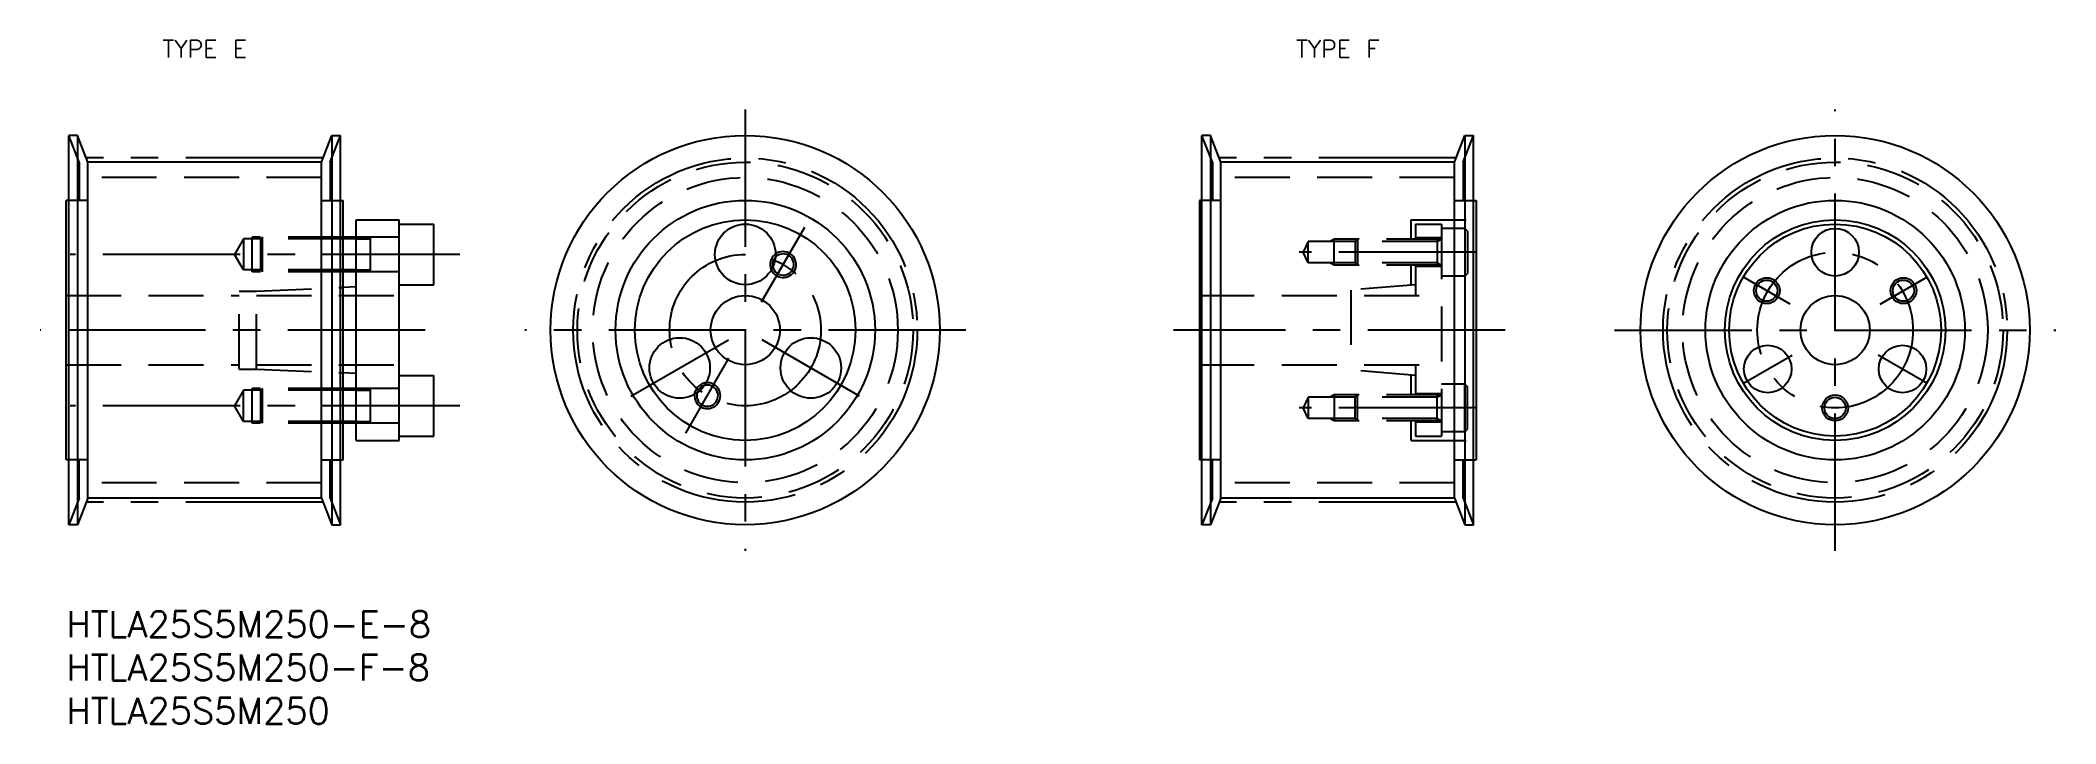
# Model space of a CAD drawing. Extents: x -3 to 230, y -13 to 66.
import ezdxf
from ezdxf.enums import TextEntityAlignment as Align

# ---------------------------------------------------------------- set-up
doc = ezdxf.new("R2010")
doc.units = 0
doc.header["$LTSCALE"] = 0.5
doc.linetypes.add('CENTER', pattern=[50.8, 31.75, -6.35, 6.35, -6.35])
doc.linetypes.add('DASHED', pattern=[19.05, 12.7, -6.35])
for name, color, linetype in [('MSM_CENTER', 1, 'CENTER'), ('MSM_CONTINUOUS', 7, 'CONTINUOUS'), ('MSM_DASHED', 4, 'DASHED'), ('MSM_NARROW', 5, 'CONTINUOUS'), ('MSM_PART_NUMBER', 7, 'CONTINUOUS')]:
    doc.layers.add(name, color=color, linetype=linetype)
doc.styles.add('MISUMI', font='txt.shx')
doc.styles.get("Standard").update_dxf_attribs({"font": 'txt.shx', "height": 3, "bigfont": 'bigfont.shx'})

# ---------------------------------------------------------------- blocks, each defined once
blk = doc.blocks.new('*U2')
at = {"layer": 'MSM_PART_NUMBER'}
blk.add_text('HTLA25S5M250-E-8', height=3, dxfattribs=at).set_placement((0, -3))
blk = doc.blocks.new('*U3')
at = {"layer": 'MSM_PART_NUMBER'}
blk.add_text('HTLA25S5M250', height=3, dxfattribs=at).set_placement((0, -13))
blk = doc.blocks.new('*U5')
at = {"layer": 'MSM_PART_NUMBER'}
blk.add_text('HTLA25S5M250-F-8', height=3, dxfattribs=at).set_placement((0, -8))

msp = doc.modelspace()

# ---------------------------------------------------------------- linework, layer by layer
at = {"layer": 'MSM_CENTER'}
for p, q in [((78.5, 58), (78.5, 7)), ((204.5, 7), (204.5, 58)), ((29.69, 52.4), (2.31, 52.4)), ((160.69, 52.4), (133.31, 52.4)), ((80.38, 35.75), (85.38, 44.41)), ((45.5, 41.25), (0.46, 41.25)), ((163, 41.5), (142.55, 41.5)), ((199.3, 35.5), (193.89, 38.62)), ((209.7, 35.5), (215.11, 38.62)), ((41.5, 32.5), (-3, 32.5)), ((104, 32.5), (53, 32.5)), ((65.29, 24.87), (76.55, 31.37)), ((91.71, 24.87), (80.45, 31.37)), ((166.34, 32.5), (128, 32.5)), ((179, 32.5), (230, 32.5)), ((71.62, 20.59), (76.62, 29.25)), ((193.89, 26.38), (199.52, 29.62)), ((215.11, 26.38), (209.48, 29.62)), ((45.5, 23.75), (0.46, 23.75)), ((163, 23.5), (142.55, 23.5)), ((29.69, 12.6), (2.31, 12.6)), ((160.69, 12.6), (133.31, 12.6))]:
    msp.add_line(p, q, dxfattribs=at)
for centre, radius in [((78.5, 32.5), 19.89), ((204.5, 32.5), 19.89), ((78.5, 32.5), 8.75), ((204.5, 32.5), 9)]:
    msp.add_circle(centre, radius, dxfattribs=at)
at = {"layer": 'MSM_CONTINUOUS'}
for p, q in [((0.3, 10), (0.3, 55)), ((1.3, 55), (0.3, 55)), ((1.3, 55), (1.3, 10)), ((2.5, 51.91), (1.3, 55)), ((29.5, 51.91), (30.7, 55)), ((30.7, 55), (30.7, 10)), ((30.7, 55), (31.7, 55)), ((31.7, 10), (31.7, 55)), ((131.3, 10), (131.3, 55)), ((132.3, 55), (131.3, 55)), ((132.3, 55), (132.3, 10)), ((133.5, 51.91), (132.3, 55)), ((160.5, 51.91), (161.7, 55)), ((161.7, 55), (161.7, 10)), ((161.7, 55), (162.7, 55)), ((162.7, 10), (162.7, 55)), ((2.5, 13.09), (2.5, 51.91)), ((29.5, 51.91), (2.5, 51.91)), ((29.5, 13.09), (29.5, 51.91)), ((133.5, 13.09), (133.5, 51.91)), ((160.5, 51.91), (133.5, 51.91)), ((160.5, 13.09), (160.5, 51.91)), ((0, 17.5), (0, 47.5)), ((0.3, 47.5), (0, 47.5)), ((31.7, 47.5), (32, 47.5)), ((32, 17.5), (32, 47.5)), ((131, 47.5), (131, 17.5)), ((131.3, 47.5), (131, 47.5)), ((162.7, 47.5), (163, 47.5)), ((163, 47.5), (163, 17.5)), ((33.5, 19.75), (33.5, 45.25)), ((33.5, 45.25), (38.5, 45.25)), ((38.5, 19.75), (38.5, 45.25)), ((38.5, 44.75), (42.5, 44.75)), ((42.5, 37.75), (42.5, 44.75)), ((33.5, 43.25), (32, 43.25)), ((33.5, 39.25), (32, 39.25)), ((33.5, 37.5), (32, 37.43)), ((38.5, 37.75), (42.5, 37.75)), ((33.5, 27.5), (32, 27.57)), ((33.5, 25.75), (32, 25.75)), ((38.5, 27.25), (42.5, 27.25)), ((42.5, 20.25), (42.5, 27.25)), ((33.5, 21.75), (32, 21.75)), ((33.5, 19.75), (38.5, 19.75)), ((38.5, 20.25), (42.5, 20.25)), ((0.3, 17.5), (0, 17.5)), ((31.7, 17.5), (32, 17.5)), ((131.3, 17.5), (131, 17.5)), ((162.7, 17.5), (163, 17.5)), ((2.5, 13.09), (1.3, 10)), ((29.5, 13.09), (2.5, 13.09)), ((29.5, 13.09), (30.7, 10)), ((133.5, 13.09), (132.3, 10)), ((160.5, 13.09), (133.5, 13.09)), ((160.5, 13.09), (161.7, 10)), ((1.3, 10), (0.3, 10)), ((30.7, 10), (31.7, 10)), ((132.3, 10), (131.3, 10)), ((161.7, 10), (162.7, 10))]:
    msp.add_line(p, q, dxfattribs=at)
for centre, radius in [((78.5, 32.5), 22.5), ((204.5, 32.5), 22.5), ((78.5, 32.5), 15), ((204.5, 32.5), 15), ((78.5, 32.5), 12.75), ((78.5, 41.25), 3.5), ((204.5, 32.5), 12.75), ((204.5, 32.5), 12.25), ((204.5, 41.5), 2.75), ((196.6, 37.06), 1.23), ((212.4, 37.06), 1.23), ((78.5, 32.5), 4), ((204.5, 32.5), 4), ((70.92, 28.12), 3.5), ((86.08, 28.12), 3.5), ((196.71, 28), 2.75), ((212.29, 28), 2.75), ((204.5, 23.5), 1.23)]:
    msp.add_circle(centre, radius, dxfattribs=at)
for centre, start, end in [((82.88, 40.08), 193.6228, 136.3772), ((74.12, 24.92), 163.6228, 106.3772)]:
    msp.add_arc(centre, 1.23, start, end, dxfattribs=at)
at = {"layer": 'MSM_DASHED'}
for p, q in [((1.5, 51.91), (0.3, 55)), ((30.5, 51.91), (31.7, 55)), ((132.5, 51.91), (131.3, 55)), ((161.5, 51.91), (162.7, 55)), ((1.5, 51.91), (1.5, 47.5)), ((30.5, 51.91), (30.5, 47.5)), ((132.5, 51.91), (132.5, 47.5)), ((161.5, 51.91), (161.5, 47.5)), ((29.5, 50.15), (2.5, 50.15)), ((160.5, 50.15), (133.5, 50.15)), ((2.5, 47.5), (0.3, 47.5)), ((29.5, 47.5), (31.7, 47.5)), ((133.5, 47.5), (131.3, 47.5)), ((160.5, 47.5), (162.7, 47.5)), ((155.5, 45.25), (163, 45.25)), ((155.5, 43), (155.5, 45.25)), ((156, 44.75), (159, 44.75)), ((156, 44.75), (156, 43)), ((159, 44.75), (159, 20.25)), ((20.5, 43.05), (19.46, 41.25)), ((32, 43.05), (20.5, 43.05)), ((20.5, 43.05), (20.5, 39.45)), ((32, 43.25), (21.5, 43.25)), ((21.5, 39.25), (21.5, 43.25)), ((22.7, 43.25), (22.5, 43.05)), ((22.5, 39.45), (22.5, 43.05)), ((22.7, 39.25), (22.7, 43.25)), ((38.5, 43.25), (33.5, 43.25)), ((33.5, 43.05), (35.17, 43.05)), ((35.17, 39.25), (35.17, 43.25)), ((143.59, 42.73), (143, 41.5)), ((158.5, 42.73), (143.59, 42.73)), ((143.59, 40.27), (143.59, 42.73)), ((146.59, 43), (146.12, 42.73)), ((159, 43), (146.59, 43)), ((146.59, 40), (146.59, 43)), ((149, 42.73), (149.27, 43)), ((149, 42.73), (149, 40.27)), ((149.27, 43), (149.27, 40)), ((159, 43.15), (156, 43.15)), ((158.5, 43), (158.5, 40)), ((158.5, 42.73), (158.97, 43)), ((161.7, 44.25), (159, 44.25)), ((161.7, 44.25), (161.7, 38.75)), ((161.7, 44.25), (162, 43.95)), ((162, 43.95), (162, 39.05)), ((20.5, 39.45), (19.46, 41.25)), ((143.59, 40.27), (143, 41.5)), ((143.01, 41.5), (143.01, 41.5)), ((143.57, 40.3), (143.57, 40.3)), ((158.5, 40.27), (143.57, 40.27)), ((146.57, 40), (146.1, 40.27)), ((159, 40), (146.57, 40)), ((149.27, 40), (149, 40.27)), ((155.5, 37.71), (155.5, 40)), ((156, 40), (156, 36.5)), ((159, 39.85), (156, 39.85)), ((158.5, 40.27), (158.97, 40)), ((32, 39.45), (20.5, 39.45)), ((32, 39.25), (21.5, 39.25)), ((22, 37), (32, 37.43)), ((22.7, 39.25), (22.5, 39.45)), ((33.5, 39.45), (35.17, 39.45)), ((38.5, 39.25), (33.5, 39.25)), ((156, 37.75), (148.5, 37.13)), ((161.7, 38.75), (159, 38.75)), ((161.7, 38.75), (162, 39.05)), ((0, 36.5), (20, 36.5)), ((20, 37), (22, 37)), ((20, 28), (20, 37)), ((22, 28), (22, 37)), ((22, 36.5), (38.5, 36.5)), ((131, 36.5), (159, 36.5)), ((148.5, 37.13), (148.5, 27.88)), ((0, 28.5), (20, 28.5)), ((20, 28), (22, 28)), ((22, 28.5), (38.5, 28.5)), ((22, 28), (32, 27.57)), ((131, 28.5), (159, 28.5)), ((156, 28.5), (156, 25)), ((32, 25.75), (21.5, 25.75)), ((21.5, 21.75), (21.5, 25.75)), ((22.7, 25.75), (22.5, 25.55)), ((22.7, 21.75), (22.7, 25.75)), ((38.5, 25.75), (33.5, 25.75)), ((35.17, 21.75), (35.17, 25.75)), ((156, 27.25), (148.5, 27.88)), ((155.5, 25), (155.5, 27.29)), ((161.7, 26.25), (159, 26.25)), ((161.7, 20.75), (161.7, 26.25)), ((161.7, 26.25), (162, 25.95)), ((162, 21.05), (162, 25.95)), ((20.5, 25.55), (19.46, 23.75)), ((20.5, 21.95), (19.46, 23.75)), ((32, 25.55), (20.5, 25.55)), ((20.5, 21.95), (20.5, 25.55)), ((22.5, 21.95), (22.5, 25.55)), ((33.5, 25.55), (35.17, 25.55)), ((143.59, 24.73), (143, 23.5)), ((143.59, 22.27), (143, 23.5)), ((143.01, 23.5), (143.01, 23.5)), ((158.5, 24.73), (143.57, 24.73)), ((143.57, 24.7), (143.57, 24.7)), ((143.59, 24.73), (143.59, 22.27)), ((146.57, 25), (146.1, 24.73)), ((159, 25), (146.57, 25)), ((146.59, 25), (146.59, 22)), ((149.27, 25), (149, 24.73)), ((149, 22.27), (149, 24.73)), ((149.27, 22), (149.27, 25)), ((159, 25.15), (156, 25.15)), ((158.5, 22), (158.5, 25)), ((158.5, 24.73), (158.97, 25)), ((32, 21.95), (20.5, 21.95)), ((32, 21.75), (21.5, 21.75)), ((22.7, 21.75), (22.5, 21.95)), ((33.5, 21.95), (35.17, 21.95)), ((38.5, 21.75), (33.5, 21.75)), ((158.5, 22.27), (143.59, 22.27)), ((146.59, 22), (146.12, 22.27)), ((159, 22), (146.59, 22)), ((149, 22.27), (149.27, 22)), ((155.5, 19.75), (155.5, 22)), ((156, 22), (156, 20.25)), ((159, 21.85), (156, 21.85)), ((158.5, 22.27), (158.97, 22)), ((161.7, 20.75), (162, 21.05)), ((155.5, 19.75), (163, 19.75)), ((156, 20.25), (159, 20.25)), ((161.7, 20.75), (159, 20.75)), ((2.5, 17.5), (0.3, 17.5)), ((1.5, 13.09), (1.5, 17.5)), ((29.5, 17.5), (31.7, 17.5)), ((30.5, 13.09), (30.5, 17.5)), ((133.5, 17.5), (131.3, 17.5)), ((132.5, 13.09), (132.5, 17.5)), ((160.5, 17.5), (162.7, 17.5)), ((161.5, 13.09), (161.5, 17.5)), ((29.5, 14.86), (2.5, 14.86)), ((160.5, 14.86), (133.5, 14.86)), ((1.5, 13.09), (0.3, 10)), ((30.5, 13.09), (31.7, 10)), ((132.5, 13.09), (131.3, 10)), ((161.5, 13.09), (162.7, 10))]:
    msp.add_line(p, q, dxfattribs=at)
for centre, radius in [((78.5, 32.5), 19.41), ((204.5, 32.5), 19.41), ((78.5, 32.5), 17.64), ((204.5, 32.5), 17.64)]:
    msp.add_circle(centre, radius, dxfattribs=at)
for centre, radius, start, end in [((82.88, 40.08), 1.5, 125.6995, 204.3005), ((82.88, 40.08), 1.23, 136.3772, 193.6228), ((74.12, 24.92), 1.5, 95.6994, 174.3006), ((74.12, 24.92), 1.23, 106.3772, 163.6228)]:
    msp.add_arc(centre, radius, start, end, dxfattribs=at)
at = {"layer": 'MSM_NARROW'}
for p, q in [((33.5, 43.05), (32, 43.05)), ((33.5, 39.45), (32, 39.45)), ((33.5, 25.55), (32, 25.55)), ((33.5, 21.95), (32, 21.95))]:
    msp.add_line(p, q, dxfattribs=at)
for centre in [(196.6, 37.06), (212.4, 37.06), (204.5, 23.5)]:
    msp.add_circle(centre, 1.5, dxfattribs=at)
for centre, start, end in [((82.88, 40.08), 204.3005, 125.6995), ((74.12, 24.92), 174.3006, 95.6994)]:
    msp.add_arc(centre, 1.5, start, end, dxfattribs=at)

# ---------------------------------------------------------------- block references
at = {"layer": 'MSM_CONTINUOUS'}
for name in ['*U2', '*U5', '*U3']:
    msp.add_blockref(name, (0, 0), dxfattribs=at)

# ---------------------------------------------------------------- texts
at = {"layer": 'MSM_PART_NUMBER', "color": 7, "linetype": 'CONTINUOUS', "style": 'MISUMI'}
for s, p in [('TYPE E', (16, 65)), ('TYPE F', (147, 65))]:
    msp.add_text(s, height=2, dxfattribs=at).set_placement(p, align=Align.MIDDLE_CENTER)

doc.saveas('drawing.dxf')
